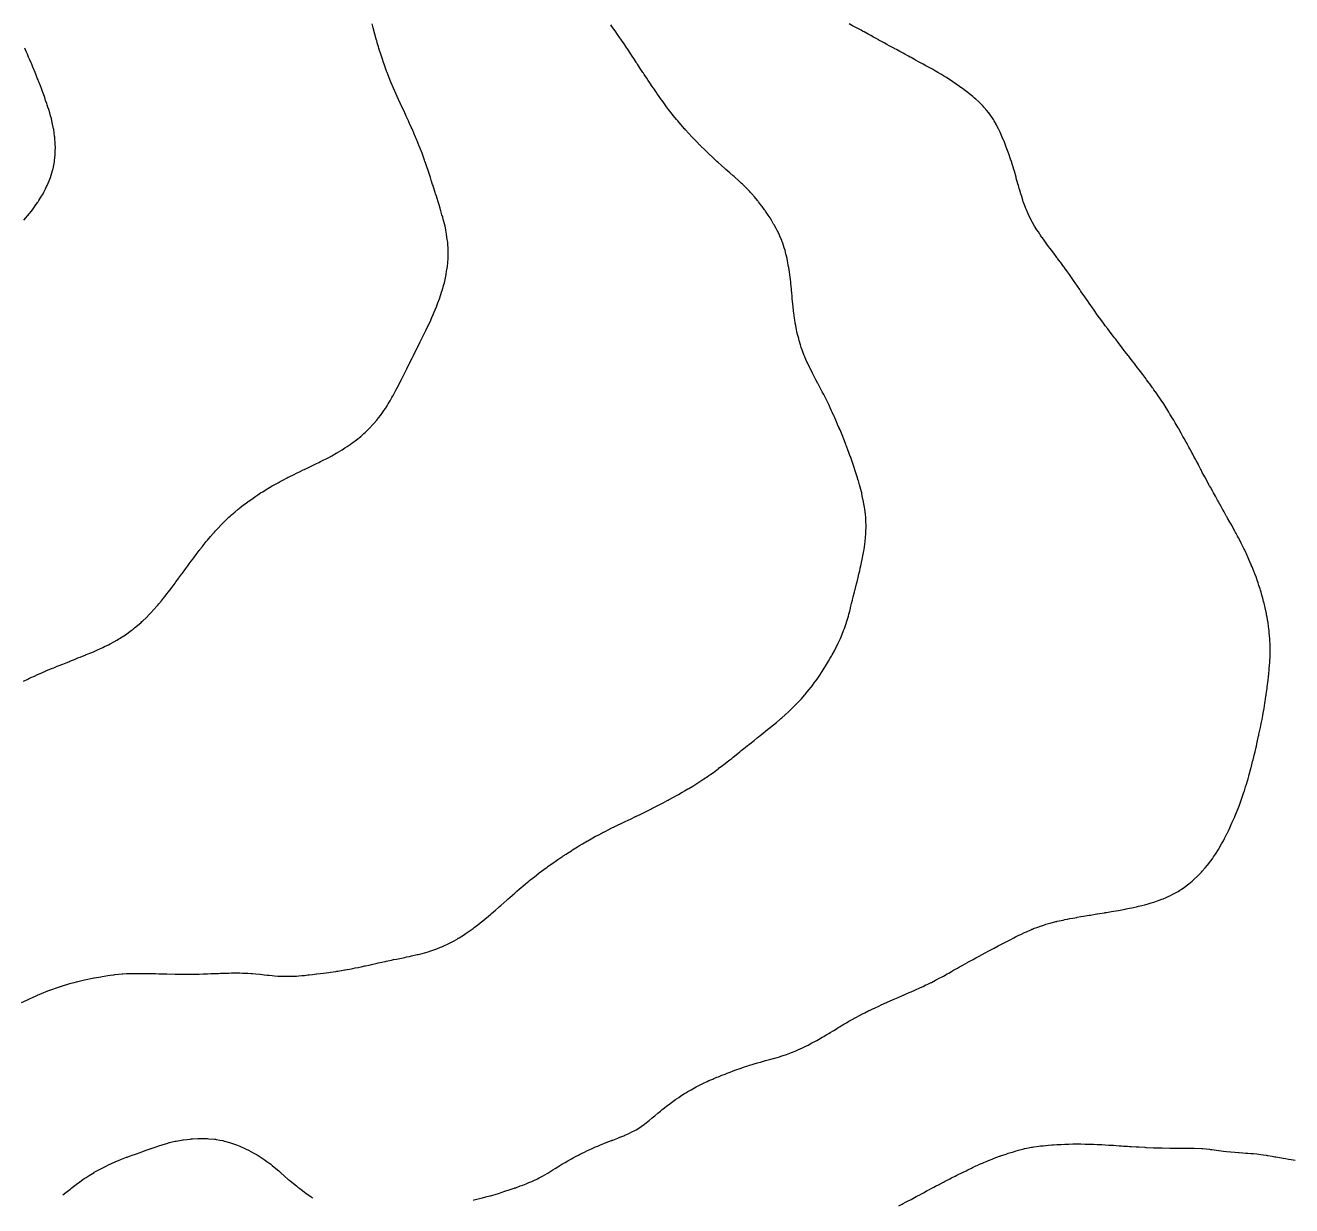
# Model space of a CAD drawing. Extents: x -717077 to -715000, y -984627 to -984000.
# Drawn here: x -715831 to -715674.5, y -984481.6 to -984335.7 of the extents above; entities that cross this region are included whole.
import ezdxf

# ---------------------------------------------------------------- set-up
doc = ezdxf.new("R2010")
doc.units = 0
doc.layers.add('buffer_B1_0_1_clip', color=7, linetype='Continuous')

msp = doc.modelspace()

# ---------------------------------------------------------------- linework, layer by layer
at = {"layer": 'buffer_B1_0_1_clip'}
for points in [[(-715831.47, -984456.5), (-715830.81, -984456.19), (-715830.5, -984456.04), (-715830.12, -984455.87), (-715829.66, -984455.66), (-715829.5, -984455.59), (-715829.44, -984455.56), (-715829.3, -984455.5), (-715828.73, -984455.27), (-715828.5, -984455.17), (-715828.01, -984454.99), (-715827.97, -984454.98), (-715827.5, -984454.8), (-715827.28, -984454.72), (-715826.64, -984454.5), (-715826.53, -984454.47), (-715826.5, -984454.46), (-715826.43, -984454.44), (-715825.76, -984454.24), (-715825.5, -984454.16), (-715825.03, -984454.04), (-715824.98, -984454.02), (-715824.5, -984453.89), (-715824.18, -984453.82), (-715823.7, -984453.71), (-715823.5, -984453.66), (-715822.72, -984453.5), (-715822.53, -984453.46), (-715822.5, -984453.46), (-715822.44, -984453.45), (-715821.68, -984453.31), (-715821.5, -984453.28), (-715821.24, -984453.24), (-715820.82, -984453.17), (-715820.5, -984453.13), (-715820.07, -984453.07), (-715819.94, -984453.05), (-715819.5, -984453), (-715819.04, -984452.96), (-715818.95, -984452.96), (-715818.5, -984452.92), (-715818.09, -984452.91), (-715817.9, -984452.9), (-715817.5, -984452.89), (-715817.11, -984452.89), (-715816.89, -984452.89), (-715816.5, -984452.89), (-715816.1, -984452.9), (-715815.9, -984452.91), (-715815.5, -984452.92), (-715815.07, -984452.93), (-715814.93, -984452.93), (-715814.5, -984452.95), (-715813.5, -984452.97), (-715812.5, -984452.99), (-715812.01, -984452.99), (-715811.99, -984452.99), (-715811.5, -984452.99), (-715811.01, -984452.99), (-715810.99, -984452.99), (-715810.5, -984452.99), (-715810.01, -984452.98), (-715809.98, -984452.98), (-715809.5, -984452.98), (-715809.04, -984452.96), (-715808.95, -984452.96), (-715808.5, -984452.95), (-715808.07, -984452.93), (-715807.92, -984452.92), (-715807.5, -984452.91), (-715807.11, -984452.89), (-715806.88, -984452.88), (-715806.5, -984452.87), (-715806.14, -984452.86), (-715805.84, -984452.85), (-715805.5, -984452.84), (-715805.16, -984452.84), (-715804.83, -984452.83), (-715804.5, -984452.83), (-715804.15, -984452.85), (-715803.85, -984452.86), (-715803.5, -984452.87), (-715803.09, -984452.9), (-715802.91, -984452.91), (-715802.5, -984452.95), (-715802, -984453), (-715801.99, -984453.01), (-715801.5, -984453.06), (-715801.1, -984453.1), (-715800.86, -984453.13), (-715800.5, -984453.17), (-715800.19, -984453.19), (-715799.77, -984453.23), (-715799.5, -984453.24), (-715799.24, -984453.24), (-715798.74, -984453.25), (-715798.5, -984453.26), (-715798.24, -984453.24), (-715797.77, -984453.23), (-715797.5, -984453.22), (-715797.19, -984453.19), (-715796.83, -984453.17), (-715796.5, -984453.14), (-715796.09, -984453.09), (-715795.92, -984453.08), (-715795.5, -984453.03), (-715795.02, -984452.97), (-715794.96, -984452.96), (-715794.5, -984452.91), (-715794.14, -984452.86), (-715793.81, -984452.81), (-715793.5, -984452.77), (-715793.26, -984452.74), (-715792.64, -984452.65), (-715792.5, -984452.63), (-715792.39, -984452.61), (-715791.73, -984452.5), (-715791.53, -984452.47), (-715791.5, -984452.46), (-715791.45, -984452.45), (-715790.68, -984452.32), (-715790.5, -984452.29), (-715790.23, -984452.23), (-715789.84, -984452.16), (-715789.5, -984452.08), (-715789.02, -984451.98), (-715788.96, -984451.96), (-715788.5, -984451.86), (-715788.21, -984451.79), (-715787.66, -984451.67), (-715787.5, -984451.63), (-715787.39, -984451.61), (-715786.93, -984451.5), (-715786.57, -984451.42), (-715786.5, -984451.41), (-715786.38, -984451.38), (-715785.74, -984451.26), (-715785.5, -984451.2), (-715785.13, -984451.13), (-715784.91, -984451.09), (-715784.5, -984451), (-715784.08, -984450.92), (-715783.87, -984450.87), (-715783.5, -984450.79), (-715783.25, -984450.74), (-715782.58, -984450.58), (-715782.5, -984450.57), (-715782.44, -984450.55), (-715782.24, -984450.5), (-715781.65, -984450.35), (-715781.5, -984450.31), (-715781.21, -984450.22), (-715780.88, -984450.12), (-715780.5, -984449.99), (-715780.14, -984449.86), (-715779.66, -984449.66), (-715779.5, -984449.6), (-715779.43, -984449.57), (-715779.28, -984449.5), (-715778.75, -984449.25), (-715778.5, -984449.13), (-715778.09, -984448.91), (-715777.64, -984448.65), (-715777.5, -984448.56), (-715777.46, -984448.54), (-715777.39, -984448.5), (-715776.84, -984448.16), (-715776.5, -984447.93), (-715776.24, -984447.76), (-715775.88, -984447.5), (-715775.65, -984447.34), (-715775.5, -984447.23), (-715775.08, -984446.91), (-715774.58, -984446.5), (-715774.53, -984446.47), (-715774.5, -984446.44), (-715774.15, -984446.15), (-715773.98, -984446.02), (-715773.5, -984445.6), (-715773.44, -984445.56), (-715773.38, -984445.5), (-715772.9, -984445.1), (-715772.5, -984444.74), (-715772.37, -984444.63), (-715772.23, -984444.5), (-715771.84, -984444.16), (-715771.5, -984443.85), (-715771.31, -984443.69), (-715771.11, -984443.5), (-715770.78, -984443.22), (-715770.5, -984442.96), (-715770.25, -984442.75), (-715769.97, -984442.5), (-715769.71, -984442.28), (-715769.5, -984442.1), (-715769.17, -984441.83), (-715768.78, -984441.5), (-715768.62, -984441.38), (-715768.5, -984441.27), (-715768.06, -984440.94), (-715767.51, -984440.5), (-715767.5, -984440.5), (-715767.5, -984440.49), (-715767.47, -984440.47), (-715766.92, -984440.07), (-715766.5, -984439.75), (-715766.35, -984439.65), (-715766.15, -984439.5), (-715765.76, -984439.24), (-715765.5, -984439.05), (-715765.17, -984438.83), (-715764.69, -984438.5), (-715764.57, -984438.43), (-715764.5, -984438.38), (-715764.15, -984438.15), (-715763.96, -984438.04), (-715763.5, -984437.73), (-715763.36, -984437.64), (-715763.14, -984437.5), (-715762.74, -984437.26), (-715762.5, -984437.1), (-715762.11, -984436.88), (-715761.51, -984436.52), (-715761.5, -984436.51), (-715761.49, -984436.51), (-715761.48, -984436.5), (-715760.85, -984436.15), (-715760.5, -984435.95), (-715760.2, -984435.8), (-715759.65, -984435.5), (-715759.55, -984435.45), (-715759.5, -984435.42), (-715759.33, -984435.34), (-715758.88, -984435.12), (-715758.5, -984434.92), (-715758.21, -984434.79), (-715757.64, -984434.5), (-715757.54, -984434.45), (-715757.5, -984434.43), (-715757.36, -984434.37), (-715756.86, -984434.13), (-715756.5, -984433.95), (-715756.19, -984433.81), (-715755.56, -984433.5), (-715755.52, -984433.48), (-715755.5, -984433.47), (-715755.43, -984433.44), (-715754.84, -984433.16), (-715754.5, -984432.99), (-715754.17, -984432.83), (-715753.52, -984432.5), (-715753.5, -984432.49), (-715753.5, -984432.49), (-715753.47, -984432.48), (-715752.83, -984432.16), (-715752.5, -984431.99), (-715752.17, -984431.82), (-715751.58, -984431.5), (-715751.52, -984431.47), (-715751.5, -984431.46), (-715751.4, -984431.41), (-715750.87, -984431.12), (-715750.5, -984430.91), (-715750.24, -984430.76), (-715749.79, -984430.5), (-715749.6, -984430.39), (-715749.5, -984430.33), (-715749.09, -984430.09), (-715748.97, -984430.03), (-715748.5, -984429.74), (-715748.35, -984429.65), (-715748.12, -984429.5), (-715747.74, -984429.26), (-715747.5, -984429.1), (-715747.13, -984428.86), (-715746.6, -984428.5), (-715746.54, -984428.46), (-715746.5, -984428.43), (-715746.26, -984428.26), (-715745.95, -984428.05), (-715745.5, -984427.72), (-715745.37, -984427.63), (-715745.21, -984427.5), (-715744.8, -984427.2), (-715744.5, -984426.96), (-715744.24, -984426.76), (-715743.92, -984426.5), (-715743.68, -984426.31), (-715743.5, -984426.16), (-715743.13, -984425.87), (-715742.68, -984425.5), (-715742.58, -984425.42), (-715742.5, -984425.35), (-715742.02, -984424.97), (-715741.74, -984424.74), (-715741.5, -984424.55), (-715741.47, -984424.53), (-715741.44, -984424.5), (-715740.91, -984424.09), (-715740.5, -984423.75), (-715740.35, -984423.64), (-715740.17, -984423.5), (-715739.8, -984423.2), (-715739.5, -984422.96), (-715739.24, -984422.76), (-715738.91, -984422.5), (-715738.68, -984422.31), (-715738.5, -984422.15), (-715738.14, -984421.86), (-715737.72, -984421.5), (-715737.6, -984421.4), (-715737.5, -984421.3), (-715737.07, -984420.93), (-715736.6, -984420.5), (-715736.55, -984420.45), (-715736.5, -984420.4), (-715736.04, -984419.96), (-715735.58, -984419.5), (-715735.54, -984419.46), (-715735.5, -984419.42), (-715735.06, -984418.94), (-715734.68, -984418.5), (-715734.6, -984418.4), (-715734.5, -984418.28), (-715734.15, -984417.85), (-715733.87, -984417.5), (-715733.71, -984417.29), (-715733.5, -984416.99), (-715733.28, -984416.71), (-715733.13, -984416.5), (-715732.87, -984416.13), (-715732.5, -984415.57), (-715732.47, -984415.53), (-715732.45, -984415.5), (-715732.37, -984415.38), (-715732.08, -984414.92), (-715731.82, -984414.5), (-715731.7, -984414.3), (-715731.5, -984413.93), (-715731.34, -984413.66), (-715731.24, -984413.5), (-715730.98, -984413.02), (-715730.95, -984412.95), (-715730.71, -984412.5), (-715730.64, -984412.36), (-715730.5, -984412.05), (-715730.32, -984411.67), (-715730.25, -984411.5), (-715730.07, -984411.08), (-715730.03, -984410.97), (-715729.84, -984410.5), (-715729.74, -984410.25), (-715729.5, -984409.53), (-715729.49, -984409.51), (-715729.49, -984409.5), (-715729.48, -984409.49), (-715729.26, -984408.74), (-715729.2, -984408.5), (-715729.09, -984408.1), (-715729.05, -984407.95), (-715728.94, -984407.5), (-715728.85, -984407.15), (-715728.75, -984406.76), (-715728.69, -984406.5), (-715728.65, -984406.35), (-715728.5, -984405.74), (-715728.45, -984405.55), (-715728.44, -984405.5), (-715728.42, -984405.42), (-715728.25, -984404.75), (-715728.19, -984404.5), (-715728.09, -984404.1), (-715728.05, -984403.94), (-715727.95, -984403.5), (-715727.86, -984403.13), (-715727.78, -984402.78), (-715727.71, -984402.5), (-715727.68, -984402.32), (-715727.5, -984401.5), (-715727.5, -984401.5), (-715727.5, -984401.5), (-715727.5, -984401.49), (-715727.34, -984400.66), (-715727.31, -984400.5), (-715727.16, -984399.5), (-715727.08, -984398.5), (-715727.06, -984397.5), (-715727.08, -984397.08), (-715727.08, -984396.91), (-715727.1, -984396.5), (-715727.15, -984396.15), (-715727.18, -984395.81), (-715727.22, -984395.5), (-715727.26, -984395.27), (-715727.37, -984394.62), (-715727.4, -984394.5), (-715727.41, -984394.42), (-715727.5, -984394.06), (-715727.59, -984393.6), (-715727.61, -984393.5), (-715727.65, -984393.34), (-715727.8, -984392.8), (-715727.87, -984392.5), (-715728.02, -984392.02), (-715728.03, -984391.96), (-715728.17, -984391.5), (-715728.25, -984391.26), (-715728.49, -984390.5), (-715728.49, -984390.5), (-715728.5, -984390.49), (-715728.75, -984389.75), (-715728.83, -984389.5), (-715729.01, -984389.01), (-715729.02, -984388.98), (-715729.19, -984388.5), (-715729.27, -984388.28), (-715729.5, -984387.7), (-715729.55, -984387.56), (-715729.57, -984387.5), (-715729.62, -984387.38), (-715729.83, -984386.83), (-715729.96, -984386.5), (-715730.12, -984386.12), (-715730.29, -984385.7), (-715730.38, -984385.5), (-715730.41, -984385.42), (-715730.5, -984385.23), (-715730.71, -984384.72), (-715730.8, -984384.5), (-715731.01, -984384.02), (-715731.05, -984383.95), (-715731.25, -984383.5), (-715731.33, -984383.33), (-715731.5, -984382.99), (-715731.65, -984382.65), (-715731.72, -984382.5), (-715731.94, -984382.06), (-715731.98, -984381.98), (-715732.21, -984381.5), (-715732.31, -984381.32), (-715732.5, -984380.98), (-715732.66, -984380.66), (-715732.74, -984380.5), (-715733, -984380.01), (-715733.02, -984379.98), (-715733.27, -984379.5), (-715733.35, -984379.36), (-715733.5, -984379.09), (-715733.69, -984378.7), (-715733.79, -984378.5), (-715734.02, -984378.03), (-715734.07, -984377.93), (-715734.27, -984377.5), (-715734.34, -984377.35), (-715734.5, -984377.01), (-715734.65, -984376.65), (-715734.71, -984376.5), (-715734.83, -984376.17), (-715734.92, -984375.93), (-715735.08, -984375.5), (-715735.18, -984375.18), (-715735.33, -984374.66), (-715735.38, -984374.5), (-715735.4, -984374.41), (-715735.5, -984374.05), (-715735.61, -984373.61), (-715735.63, -984373.5), (-715735.67, -984373.33), (-715735.77, -984372.78), (-715735.83, -984372.5), (-715735.88, -984372.11), (-715735.91, -984371.92), (-715735.97, -984371.5), (-715736.02, -984371.03), (-715736.03, -984370.96), (-715736.09, -984370.5), (-715736.12, -984370.13), (-715736.15, -984369.84), (-715736.19, -984369.5), (-715736.21, -984369.22), (-715736.26, -984368.73), (-715736.28, -984368.5), (-715736.3, -984368.31), (-715736.37, -984367.62), (-715736.39, -984367.5), (-715736.39, -984367.4), (-715736.5, -984366.55), (-715736.5, -984366.51), (-715736.5, -984366.5), (-715736.5, -984366.49), (-715736.63, -984365.64), (-715736.65, -984365.5), (-715736.69, -984365.31), (-715736.78, -984364.79), (-715736.84, -984364.5), (-715736.95, -984364.04), (-715736.97, -984363.97), (-715737.09, -984363.5), (-715737.18, -984363.19), (-715737.36, -984362.63), (-715737.41, -984362.5), (-715737.43, -984362.44), (-715737.5, -984362.28), (-715737.72, -984361.73), (-715737.82, -984361.5), (-715738.05, -984361.06), (-715738.18, -984360.82), (-715738.35, -984360.5), (-715738.4, -984360.41), (-715738.5, -984360.25), (-715738.77, -984359.78), (-715738.94, -984359.5), (-715739.16, -984359.17), (-715739.5, -984358.67), (-715739.56, -984358.57), (-715739.61, -984358.5), (-715739.92, -984358.07), (-715739.98, -984357.99), (-715740.37, -984357.5), (-715740.42, -984357.43), (-715740.5, -984357.34), (-715740.88, -984356.88), (-715741.21, -984356.5), (-715741.35, -984356.35), (-715741.5, -984356.2), (-715741.83, -984355.84), (-715742.18, -984355.5), (-715742.34, -984355.34), (-715742.5, -984355.21), (-715742.85, -984354.86), (-715743.26, -984354.5), (-715743.38, -984354.39), (-715743.5, -984354.3), (-715743.91, -984353.91), (-715744.39, -984353.5), (-715744.45, -984353.45), (-715744.5, -984353.41), (-715744.97, -984352.98), (-715745.36, -984352.64), (-715745.5, -984352.52), (-715745.5, -984352.51), (-715745.51, -984352.5), (-715746.02, -984352.02), (-715746.5, -984351.59), (-715746.54, -984351.55), (-715746.59, -984351.5), (-715747.04, -984351.05), (-715747.5, -984350.61), (-715747.55, -984350.56), (-715747.6, -984350.5), (-715748.04, -984350.04), (-715748.5, -984349.58), (-715748.53, -984349.54), (-715748.57, -984349.5), (-715749.01, -984349.01), (-715749.38, -984348.62), (-715749.49, -984348.5), (-715749.49, -984348.5), (-715749.5, -984348.49), (-715749.95, -984347.95), (-715750.35, -984347.5), (-715750.42, -984347.42), (-715750.5, -984347.33), (-715750.86, -984346.87), (-715751.16, -984346.5), (-715751.31, -984346.31), (-715751.5, -984346.08), (-715751.74, -984345.74), (-715751.92, -984345.5), (-715752.16, -984345.16), (-715752.5, -984344.71), (-715752.58, -984344.59), (-715752.64, -984344.5), (-715752.93, -984344.07), (-715752.98, -984343.99), (-715753.32, -984343.5), (-715753.39, -984343.4), (-715753.5, -984343.25), (-715753.79, -984342.79), (-715753.99, -984342.5), (-715754.19, -984342.2), (-715754.5, -984341.76), (-715754.6, -984341.6), (-715754.66, -984341.5), (-715754.98, -984341.02), (-715754.99, -984341), (-715755.33, -984340.5), (-715755.39, -984340.4), (-715755.5, -984340.25), (-715755.78, -984339.79), (-715755.98, -984339.5), (-715756.18, -984339.18), (-715756.5, -984338.72), (-715756.58, -984338.58), (-715756.64, -984338.5), (-715756.91, -984338.09), (-715756.98, -984337.98), (-715757.31, -984337.5), (-715757.39, -984337.39), (-715757.5, -984337.24), (-715757.79, -984336.8), (-715758.01, -984336.5), (-715758.21, -984336.21), (-715758.5, -984335.82), (-715758.62, -984335.63)], [(-715831.25, -984416.75), (-715830.71, -984416.5), (-715830.56, -984416.43), (-715830.5, -984416.4), (-715830.32, -984416.33), (-715829.87, -984416.13), (-715829.5, -984415.96), (-715829.18, -984415.82), (-715828.52, -984415.52), (-715828.5, -984415.51), (-715828.49, -984415.51), (-715828.47, -984415.5), (-715827.78, -984415.22), (-715827.5, -984415.11), (-715827.06, -984414.93), (-715826.84, -984414.84), (-715826.5, -984414.71), (-715826.35, -984414.65), (-715825.97, -984414.5), (-715825.63, -984414.36), (-715825.5, -984414.31), (-715825.17, -984414.18), (-715824.92, -984414.08), (-715824.5, -984413.9), (-715824.21, -984413.79), (-715823.52, -984413.5), (-715823.5, -984413.49), (-715823.5, -984413.49), (-715823.48, -984413.48), (-715822.79, -984413.21), (-715822.5, -984413.08), (-715822.09, -984412.91), (-715821.73, -984412.74), (-715821.5, -984412.63), (-715821.41, -984412.59), (-715821.22, -984412.5), (-715820.73, -984412.27), (-715820.5, -984412.15), (-715820.07, -984411.92), (-715819.69, -984411.69), (-715819.5, -984411.58), (-715819.44, -984411.55), (-715819.37, -984411.5), (-715818.83, -984411.17), (-715818.5, -984410.94), (-715818.24, -984410.76), (-715817.91, -984410.5), (-715817.67, -984410.32), (-715817.5, -984410.18), (-715817.12, -984409.88), (-715816.7, -984409.5), (-715816.59, -984409.41), (-715816.5, -984409.32), (-715816.07, -984408.93), (-715815.66, -984408.5), (-715815.58, -984408.42), (-715815.5, -984408.33), (-715815.1, -984407.9), (-715814.76, -984407.5), (-715814.63, -984407.37), (-715814.5, -984407.2), (-715814.17, -984406.82), (-715813.93, -984406.5), (-715813.73, -984406.27), (-715813.5, -984405.97), (-715813.29, -984405.71), (-715813.14, -984405.5), (-715812.85, -984405.14), (-715812.5, -984404.65), (-715812.43, -984404.56), (-715812.39, -984404.5), (-715812.06, -984404.07), (-715812.01, -984403.99), (-715811.66, -984403.5), (-715811.59, -984403.41), (-715811.5, -984403.28), (-715811.16, -984402.83), (-715810.93, -984402.5), (-715810.74, -984402.26), (-715810.5, -984401.93), (-715810.31, -984401.68), (-715810.18, -984401.5), (-715809.88, -984401.12), (-715809.5, -984400.6), (-715809.45, -984400.54), (-715809.42, -984400.5), (-715809.11, -984400.11), (-715809.01, -984399.99), (-715808.63, -984399.5), (-715808.57, -984399.43), (-715808.5, -984399.35), (-715808.1, -984398.89), (-715807.77, -984398.5), (-715807.64, -984398.36), (-715807.5, -984398.2), (-715807.16, -984397.84), (-715806.85, -984397.5), (-715806.67, -984397.33), (-715806.5, -984397.15), (-715806.16, -984396.83), (-715805.83, -984396.5), (-715805.65, -984396.34), (-715805.5, -984396.2), (-715805.12, -984395.88), (-715804.69, -984395.5), (-715804.58, -984395.42), (-715804.5, -984395.35), (-715804.02, -984394.98), (-715803.84, -984394.84), (-715803.5, -984394.58), (-715803.45, -984394.55), (-715803.39, -984394.5), (-715802.86, -984394.14), (-715802.5, -984393.88), (-715802.27, -984393.73), (-715801.92, -984393.5), (-715801.66, -984393.34), (-715801.5, -984393.23), (-715801.04, -984392.96), (-715800.83, -984392.83), (-715800.5, -984392.63), (-715800.41, -984392.59), (-715800.25, -984392.5), (-715799.76, -984392.23), (-715799.5, -984392.08), (-715799.11, -984391.89), (-715798.62, -984391.63), (-715798.5, -984391.56), (-715798.46, -984391.54), (-715798.37, -984391.5), (-715797.78, -984391.22), (-715797.5, -984391.07), (-715797.11, -984390.89), (-715796.65, -984390.66), (-715796.5, -984390.58), (-715796.44, -984390.56), (-715796.33, -984390.5), (-715795.76, -984390.24), (-715795.5, -984390.1), (-715795.09, -984389.91), (-715794.71, -984389.72), (-715794.5, -984389.61), (-715794.42, -984389.58), (-715794.27, -984389.5), (-715793.75, -984389.24), (-715793.5, -984389.1), (-715793.1, -984388.89), (-715792.58, -984388.59), (-715792.5, -984388.54), (-715792.47, -984388.53), (-715792.43, -984388.5), (-715791.84, -984388.16), (-715791.5, -984387.93), (-715791.23, -984387.77), (-715790.85, -984387.5), (-715790.64, -984387.36), (-715790.5, -984387.25), (-715790.07, -984386.93), (-715789.54, -984386.5), (-715789.52, -984386.48), (-715789.5, -984386.46), (-715789.14, -984386.14), (-715788.99, -984386.01), (-715788.5, -984385.53), (-715788.48, -984385.52), (-715788.47, -984385.5), (-715787.99, -984385), (-715787.97, -984384.97), (-715787.56, -984384.5), (-715787.53, -984384.46), (-715787.5, -984384.42), (-715787.09, -984383.91), (-715786.81, -984383.5), (-715786.68, -984383.32), (-715786.5, -984383.04), (-715786.29, -984382.71), (-715786.16, -984382.5), (-715785.91, -984382.09), (-715785.68, -984381.69), (-715785.57, -984381.5), (-715785.55, -984381.45), (-715785.5, -984381.36), (-715785.19, -984380.81), (-715785.03, -984380.5), (-715784.84, -984380.15), (-715784.53, -984379.53), (-715784.51, -984379.5), (-715784.51, -984379.49), (-715784.5, -984379.47), (-715784.16, -984378.83), (-715784.01, -984378.5), (-715783.84, -984378.16), (-715783.54, -984377.55), (-715783.52, -984377.5), (-715783.51, -984377.48), (-715783.5, -984377.45), (-715783.18, -984376.82), (-715783.02, -984376.5), (-715782.85, -984376.15), (-715782.57, -984375.58), (-715782.53, -984375.5), (-715782.52, -984375.47), (-715782.5, -984375.42), (-715782.18, -984374.81), (-715782.03, -984374.5), (-715781.85, -984374.15), (-715781.57, -984373.58), (-715781.53, -984373.5), (-715781.52, -984373.48), (-715781.5, -984373.42), (-715781.19, -984372.8), (-715781.05, -984372.5), (-715780.88, -984372.12), (-715780.69, -984371.69), (-715780.6, -984371.5), (-715780.57, -984371.43), (-715780.5, -984371.24), (-715780.18, -984370.5), (-715779.99, -984370), (-715779.99, -984370), (-715779.81, -984369.5), (-715779.5, -984368.53), (-715779.48, -984368.5), (-715779.48, -984368.48), (-715779.27, -984367.73), (-715779.2, -984367.5), (-715779.12, -984367.12), (-715779.08, -984366.92), (-715778.98, -984366.5), (-715778.92, -984366.08), (-715778.89, -984365.9), (-715778.83, -984365.5), (-715778.74, -984364.5), (-715778.74, -984364.26), (-715778.73, -984363.74), (-715778.73, -984363.5), (-715778.74, -984363.25), (-715778.77, -984362.78), (-715778.79, -984362.5), (-715778.84, -984362.16), (-715778.88, -984361.88), (-715778.92, -984361.5), (-715779.02, -984361.02), (-715779.03, -984360.97), (-715779.12, -984360.5), (-715779.2, -984360.21), (-715779.33, -984359.66), (-715779.38, -984359.5), (-715779.4, -984359.41), (-715779.5, -984359.1), (-715779.63, -984358.63), (-715779.66, -984358.5), (-715779.73, -984358.27), (-715779.85, -984357.86), (-715779.96, -984357.5), (-715780.09, -984357.09), (-715780.17, -984356.82), (-715780.28, -984356.5), (-715780.33, -984356.34), (-715780.5, -984355.83), (-715780.58, -984355.58), (-715780.6, -984355.5), (-715780.65, -984355.35), (-715780.82, -984354.82), (-715780.92, -984354.5), (-715781.26, -984353.5), (-715781.32, -984353.32), (-715781.5, -984352.81), (-715781.57, -984352.58), (-715781.6, -984352.5), (-715781.66, -984352.34), (-715781.84, -984351.84), (-715781.96, -984351.5), (-715782.36, -984350.5), (-715782.4, -984350.4), (-715782.5, -984350.17), (-715782.69, -984349.69), (-715782.76, -984349.5), (-715782.96, -984349.03), (-715782.98, -984348.99), (-715783.19, -984348.5), (-715783.29, -984348.29), (-715783.5, -984347.84), (-715783.6, -984347.6), (-715783.64, -984347.5), (-715783.76, -984347.23), (-715783.91, -984346.91), (-715784.09, -984346.5), (-715784.22, -984346.23), (-715784.5, -984345.66), (-715784.54, -984345.55), (-715784.57, -984345.5), (-715784.63, -984345.37), (-715784.86, -984344.86), (-715785.02, -984344.5), (-715785.17, -984344.18), (-715785.46, -984343.54), (-715785.48, -984343.5), (-715785.48, -984343.49), (-715785.5, -984343.46), (-715785.78, -984342.78), (-715785.89, -984342.5), (-715786.06, -984342.07), (-715786.16, -984341.84), (-715786.29, -984341.5), (-715786.35, -984341.35), (-715786.5, -984340.96), (-715786.62, -984340.62), (-715786.66, -984340.5), (-715786.74, -984340.26), (-715786.87, -984339.87), (-715786.99, -984339.5), (-715787.11, -984339.11), (-715787.21, -984338.79), (-715787.3, -984338.5), (-715787.34, -984338.35), (-715787.5, -984337.83), (-715787.57, -984337.57), (-715787.59, -984337.5), (-715787.62, -984337.38), (-715787.78, -984336.78), (-715787.99, -984336.01), (-715787.99, -984336), (-715788.13, -984335.5)], [(-715775.62, -984480.94), (-715775.5, -984480.9), (-715775.17, -984480.82), (-715774.69, -984480.7), (-715774.5, -984480.65), (-715774.38, -984480.62), (-715773.91, -984480.5), (-715773.58, -984480.41), (-715773.5, -984480.39), (-715773.33, -984480.34), (-715772.81, -984480.18), (-715772.5, -984480.09), (-715772.06, -984479.94), (-715771.87, -984479.88), (-715771.5, -984479.76), (-715771.3, -984479.69), (-715770.71, -984479.5), (-715770.55, -984479.45), (-715770.5, -984479.43), (-715770.38, -984479.39), (-715769.82, -984479.18), (-715769.5, -984479.06), (-715769.1, -984478.9), (-715768.75, -984478.75), (-715768.5, -984478.65), (-715768.39, -984478.61), (-715768.15, -984478.5), (-715767.7, -984478.29), (-715767.5, -984478.19), (-715767.05, -984477.95), (-715766.79, -984477.8), (-715766.5, -984477.63), (-715766.42, -984477.58), (-715766.29, -984477.5), (-715765.8, -984477.2), (-715765.5, -984477.01), (-715765.18, -984476.82), (-715764.66, -984476.5), (-715764.56, -984476.44), (-715764.5, -984476.4), (-715764.27, -984476.27), (-715763.92, -984476.07), (-715763.5, -984475.83), (-715763.28, -984475.71), (-715762.89, -984475.5), (-715762.63, -984475.36), (-715762.5, -984475.29), (-715762.08, -984475.08), (-715761.97, -984475.03), (-715761.5, -984474.8), (-715761.29, -984474.71), (-715760.84, -984474.5), (-715760.6, -984474.39), (-715760.5, -984474.35), (-715760.23, -984474.24), (-715759.9, -984474.1), (-715759.5, -984473.93), (-715759.18, -984473.81), (-715758.56, -984473.56), (-715758.5, -984473.54), (-715758.47, -984473.53), (-715758.39, -984473.5), (-715757.75, -984473.25), (-715757.5, -984473.15), (-715757.03, -984472.97), (-715756.9, -984472.91), (-715756.5, -984472.74), (-715756.33, -984472.67), (-715756.01, -984472.5), (-715755.67, -984472.33), (-715755.5, -984472.23), (-715755.05, -984471.95), (-715754.69, -984471.7), (-715754.5, -984471.56), (-715754.46, -984471.53), (-715754.42, -984471.5), (-715753.9, -984471.09), (-715753.5, -984470.76), (-715753.36, -984470.64), (-715753.2, -984470.5), (-715752.81, -984470.18), (-715752.5, -984469.93), (-715752.26, -984469.73), (-715751.98, -984469.5), (-715751.71, -984469.29), (-715751.5, -984469.13), (-715751.13, -984468.87), (-715750.63, -984468.5), (-715750.55, -984468.45), (-715750.5, -984468.41), (-715750.23, -984468.23), (-715749.95, -984468.05), (-715749.5, -984467.75), (-715749.34, -984467.66), (-715749.09, -984467.5), (-715748.71, -984467.28), (-715748.5, -984467.16), (-715748.07, -984466.93), (-715747.75, -984466.75), (-715747.5, -984466.62), (-715747.42, -984466.58), (-715747.25, -984466.5), (-715746.73, -984466.26), (-715746.5, -984466.15), (-715746.03, -984465.96), (-715745.9, -984465.91), (-715745.5, -984465.74), (-715745.33, -984465.67), (-715744.91, -984465.5), (-715744.61, -984465.39), (-715744.5, -984465.34), (-715744.24, -984465.24), (-715743.88, -984465.11), (-715743.5, -984464.96), (-715743.15, -984464.84), (-715742.65, -984464.65), (-715742.5, -984464.6), (-715742.42, -984464.57), (-715742.21, -984464.5), (-715741.67, -984464.32), (-715741.5, -984464.26), (-715741.15, -984464.16), (-715740.91, -984464.09), (-715740.5, -984463.95), (-715740.14, -984463.86), (-715739.74, -984463.75), (-715739.5, -984463.68), (-715739.35, -984463.64), (-715738.83, -984463.5), (-715738.57, -984463.43), (-715738.5, -984463.41), (-715738.36, -984463.37), (-715737.79, -984463.21), (-715737.5, -984463.11), (-715737.04, -984462.96), (-715736.91, -984462.91), (-715736.5, -984462.77), (-715736.3, -984462.69), (-715735.84, -984462.5), (-715735.59, -984462.4), (-715735.5, -984462.36), (-715735.23, -984462.24), (-715734.91, -984462.09), (-715734.5, -984461.89), (-715734.24, -984461.76), (-715733.76, -984461.5), (-715733.59, -984461.41), (-715733.5, -984461.36), (-715733.17, -984461.18), (-715732.95, -984461.05), (-715732.5, -984460.79), (-715732.31, -984460.68), (-715732.01, -984460.5), (-715731.68, -984460.31), (-715731.5, -984460.2), (-715731.06, -984459.94), (-715730.73, -984459.74), (-715730.5, -984459.59), (-715730.44, -984459.56), (-715730.35, -984459.5), (-715729.81, -984459.19), (-715729.5, -984459), (-715729.18, -984458.82), (-715728.64, -984458.5), (-715728.55, -984458.45), (-715728.5, -984458.42), (-715728.32, -984458.33), (-715727.89, -984458.1), (-715727.5, -984457.89), (-715727.24, -984457.76), (-715726.72, -984457.5), (-715726.57, -984457.43), (-715726.5, -984457.39), (-715726.3, -984457.3), (-715725.88, -984457.12), (-715725.5, -984456.94), (-715725.19, -984456.8), (-715724.55, -984456.5), (-715724.51, -984456.49), (-715724.5, -984456.48), (-715724.45, -984456.46), (-715723.82, -984456.18), (-715723.5, -984456.03), (-715723.12, -984455.87), (-715722.66, -984455.66), (-715722.5, -984455.59), (-715722.43, -984455.57), (-715722.28, -984455.5), (-715721.73, -984455.27), (-715721.5, -984455.16), (-715721.03, -984454.96), (-715720.89, -984454.9), (-715720.5, -984454.72), (-715720.34, -984454.65), (-715720.03, -984454.5), (-715719.66, -984454.33), (-715719.5, -984454.25), (-715719.01, -984454.02), (-715718.99, -984454.01), (-715718.5, -984453.75), (-715718.33, -984453.67), (-715718.03, -984453.5), (-715717.68, -984453.32), (-715717.5, -984453.22), (-715717.03, -984452.96), (-715716.85, -984452.86), (-715716.5, -984452.65), (-715716.4, -984452.6), (-715716.24, -984452.5), (-715715.76, -984452.24), (-715715.5, -984452.09), (-715715.12, -984451.88), (-715714.52, -984451.53), (-715714.5, -984451.51), (-715714.49, -984451.51), (-715714.48, -984451.5), (-715713.84, -984451.16), (-715713.5, -984450.97), (-715713.19, -984450.81), (-715712.62, -984450.5), (-715712.54, -984450.46), (-715712.5, -984450.44), (-715712.36, -984450.37), (-715711.88, -984450.12), (-715711.5, -984449.92), (-715711.22, -984449.77), (-715710.72, -984449.5), (-715710.57, -984449.42), (-715710.5, -984449.38), (-715710.25, -984449.25), (-715709.92, -984449.08), (-715709.5, -984448.86), (-715709.26, -984448.74), (-715708.82, -984448.5), (-715708.6, -984448.39), (-715708.5, -984448.34), (-715708.18, -984448.18), (-715707.93, -984448.07), (-715707.5, -984447.85), (-715707.25, -984447.75), (-715706.7, -984447.5), (-715706.56, -984447.44), (-715706.5, -984447.41), (-715706.35, -984447.36), (-715705.83, -984447.17), (-715705.5, -984447.04), (-715705.08, -984446.92), (-715704.83, -984446.83), (-715704.5, -984446.73), (-715704.31, -984446.69), (-715703.62, -984446.5), (-715703.52, -984446.48), (-715703.5, -984446.47), (-715703.45, -984446.46), (-715702.7, -984446.3), (-715702.5, -984446.25), (-715702.18, -984446.19), (-715701.86, -984446.13), (-715701.5, -984446.06), (-715701.02, -984445.98), (-715700.96, -984445.96), (-715700.5, -984445.88), (-715700.17, -984445.83), (-715699.75, -984445.75), (-715699.5, -984445.71), (-715699.31, -984445.68), (-715698.55, -984445.55), (-715698.5, -984445.54), (-715698.46, -984445.54), (-715698.23, -984445.5), (-715697.6, -984445.4), (-715697.5, -984445.38), (-715697.35, -984445.36), (-715696.74, -984445.26), (-715696.5, -984445.22), (-715696.15, -984445.15), (-715695.88, -984445.11), (-715695.04, -984444.95), (-715694.92, -984444.93), (-715694.5, -984444.84), (-715694.21, -984444.79), (-715693.65, -984444.66), (-715693.5, -984444.62), (-715693.39, -984444.6), (-715692.98, -984444.5), (-715692.59, -984444.41), (-715692.5, -984444.38), (-715692.32, -984444.33), (-715691.81, -984444.18), (-715691.5, -984444.08), (-715691.06, -984443.94), (-715690.85, -984443.86), (-715690.5, -984443.73), (-715690.33, -984443.67), (-715689.95, -984443.5), (-715689.63, -984443.37), (-715689.5, -984443.3), (-715689.08, -984443.08), (-715688.97, -984443.03), (-715688.5, -984442.76), (-715688.33, -984442.66), (-715688.09, -984442.5), (-715687.73, -984442.26), (-715687.5, -984442.09), (-715687.16, -984441.84), (-715686.76, -984441.5), (-715686.62, -984441.38), (-715686.5, -984441.26), (-715686.1, -984440.89), (-715685.72, -984440.5), (-715685.61, -984440.39), (-715685.5, -984440.26), (-715685.14, -984439.86), (-715684.85, -984439.5), (-715684.69, -984439.31), (-715684.5, -984439.04), (-715684.26, -984438.73), (-715684.1, -984438.5), (-715683.86, -984438.14), (-715683.5, -984437.57), (-715683.47, -984437.53), (-715683.46, -984437.5), (-715683.4, -984437.41), (-715683.11, -984436.89), (-715682.89, -984436.5), (-715682.76, -984436.24), (-715682.5, -984435.72), (-715682.42, -984435.58), (-715682.38, -984435.5), (-715682.28, -984435.29), (-715682.1, -984434.9), (-715681.92, -984434.5), (-715681.79, -984434.21), (-715681.5, -984433.53), (-715681.49, -984433.51), (-715681.48, -984433.5), (-715681.47, -984433.48), (-715681.2, -984432.8), (-715681.08, -984432.5), (-715680.92, -984432.08), (-715680.83, -984431.84), (-715680.71, -984431.5), (-715680.65, -984431.35), (-715680.5, -984430.88), (-715680.4, -984430.6), (-715680.37, -984430.5), (-715680.3, -984430.31), (-715680.15, -984429.85), (-715680.04, -984429.5), (-715679.92, -984429.08), (-715679.85, -984428.86), (-715679.75, -984428.5), (-715679.69, -984428.3), (-715679.5, -984427.55), (-715679.49, -984427.51), (-715679.48, -984427.5), (-715679.48, -984427.48), (-715679.28, -984426.71), (-715679.23, -984426.5), (-715679.14, -984426.14), (-715679.08, -984425.91), (-715678.98, -984425.5), (-715678.89, -984425.11), (-715678.82, -984424.82), (-715678.74, -984424.5), (-715678.7, -984424.3), (-715678.54, -984423.54), (-715678.53, -984423.5), (-715678.52, -984423.47), (-715678.5, -984423.34), (-715678.34, -984422.66), (-715678.31, -984422.5), (-715678.26, -984422.26), (-715678.17, -984421.83), (-715678.1, -984421.5), (-715678.02, -984421.03), (-715678.01, -984420.98), (-715677.93, -984420.5), (-715677.87, -984420.13), (-715677.81, -984419.82), (-715677.76, -984419.5), (-715677.73, -984419.27), (-715677.64, -984418.64), (-715677.62, -984418.5), (-715677.6, -984418.4), (-715677.5, -984417.64), (-715677.48, -984417.52), (-715677.47, -984417.5), (-715677.47, -984417.48), (-715677.37, -984416.63), (-715677.35, -984416.5), (-715677.33, -984416.34), (-715677.27, -984415.73), (-715677.24, -984415.5), (-715677.22, -984415.23), (-715677.19, -984414.81), (-715677.16, -984414.5), (-715677.15, -984414.15), (-715677.13, -984413.86), (-715677.11, -984413.5), (-715677.11, -984413.12), (-715677.11, -984412.88), (-715677.11, -984412.5), (-715677.13, -984412.13), (-715677.14, -984411.85), (-715677.16, -984411.5), (-715677.18, -984411.19), (-715677.22, -984410.77), (-715677.25, -984410.5), (-715677.27, -984410.28), (-715677.36, -984409.64), (-715677.37, -984409.5), (-715677.39, -984409.4), (-715677.5, -984408.85), (-715677.55, -984408.55), (-715677.56, -984408.5), (-715677.57, -984408.42), (-715677.72, -984407.72), (-715677.77, -984407.5), (-715677.86, -984407.14), (-715677.92, -984406.92), (-715678.02, -984406.5), (-715678.13, -984406.13), (-715678.24, -984405.76), (-715678.31, -984405.5), (-715678.36, -984405.36), (-715678.5, -984404.96), (-715678.6, -984404.61), (-715678.64, -984404.5), (-715678.72, -984404.28), (-715678.86, -984403.87), (-715679, -984403.5), (-715679.14, -984403.15), (-715679.35, -984402.65), (-715679.41, -984402.5), (-715679.44, -984402.44), (-715679.5, -984402.31), (-715679.73, -984401.74), (-715679.83, -984401.5), (-715680.04, -984401.04), (-715680.12, -984400.88), (-715680.29, -984400.5), (-715680.36, -984400.37), (-715680.5, -984400.11), (-715680.7, -984399.7), (-715680.8, -984399.5), (-715681.04, -984399.04), (-715681.14, -984398.86), (-715681.33, -984398.5), (-715681.39, -984398.4), (-715681.5, -984398.21), (-715681.74, -984397.75), (-715681.87, -984397.5), (-715682.1, -984397.1), (-715682.37, -984396.63), (-715682.44, -984396.5), (-715682.46, -984396.47), (-715682.5, -984396.41), (-715682.81, -984395.82), (-715682.99, -984395.5), (-715683.17, -984395.18), (-715683.5, -984394.61), (-715683.53, -984394.54), (-715683.56, -984394.5), (-715683.63, -984394.37), (-715683.89, -984393.89), (-715684.1, -984393.5), (-715684.24, -984393.25), (-715684.5, -984392.8), (-715684.6, -984392.6), (-715684.84, -984392.16), (-715684.95, -984391.95), (-715685.2, -984391.5), (-715685.3, -984391.31), (-715685.5, -984390.95), (-715685.65, -984390.65), (-715685.73, -984390.5), (-715685.98, -984390.02), (-715685.99, -984389.99), (-715686.25, -984389.5), (-715686.34, -984389.34), (-715686.5, -984389.06), (-715686.69, -984388.69), (-715686.79, -984388.5), (-715687.04, -984388.04), (-715687.15, -984387.85), (-715687.34, -984387.5), (-715687.39, -984387.4), (-715687.5, -984387.22), (-715687.75, -984386.75), (-715687.89, -984386.5), (-715688.1, -984386.11), (-715688.41, -984385.59), (-715688.46, -984385.5), (-715688.47, -984385.48), (-715688.5, -984385.44), (-715688.84, -984384.84), (-715689.04, -984384.5), (-715689.21, -984384.22), (-715689.5, -984383.75), (-715689.59, -984383.59), (-715689.65, -984383.5), (-715689.88, -984383.11), (-715689.97, -984382.97), (-715690.27, -984382.5), (-715690.36, -984382.36), (-715690.5, -984382.17), (-715690.76, -984381.76), (-715690.94, -984381.5), (-715691.17, -984381.17), (-715691.5, -984380.73), (-715691.59, -984380.59), (-715691.65, -984380.5), (-715692, -984380.01), (-715692.06, -984379.94), (-715692.39, -984379.5), (-715692.43, -984379.44), (-715692.5, -984379.36), (-715692.86, -984378.86), (-715693.13, -984378.5), (-715693.29, -984378.29), (-715693.5, -984378.04), (-715693.72, -984377.73), (-715693.9, -984377.5), (-715694.16, -984377.16), (-715694.5, -984376.73), (-715694.59, -984376.6), (-715694.67, -984376.5), (-715695.03, -984376.03), (-715695.27, -984375.72), (-715695.45, -984375.5), (-715695.47, -984375.48), (-715695.5, -984375.44), (-715695.9, -984374.9), (-715696.21, -984374.5), (-715696.34, -984374.34), (-715696.5, -984374.14), (-715696.77, -984373.77), (-715696.97, -984373.5), (-715697.2, -984373.2), (-715697.5, -984372.82), (-715697.63, -984372.63), (-715697.73, -984372.5), (-715698.05, -984372.05), (-715698.37, -984371.63), (-715698.46, -984371.5), (-715698.48, -984371.48), (-715698.5, -984371.46), (-715698.89, -984370.89), (-715699.17, -984370.5), (-715699.3, -984370.31), (-715699.5, -984370.04), (-715699.71, -984369.72), (-715699.86, -984369.5), (-715700.11, -984369.12), (-715700.5, -984368.58), (-715700.53, -984368.53), (-715700.55, -984368.5), (-715700.65, -984368.35), (-715700.93, -984367.93), (-715701.23, -984367.5), (-715701.34, -984367.34), (-715701.5, -984367.12), (-715701.75, -984366.75), (-715701.93, -984366.5), (-715702.16, -984366.17), (-715702.5, -984365.72), (-715702.59, -984365.59), (-715702.65, -984365.5), (-715703, -984365.01), (-715703.06, -984364.93), (-715703.39, -984364.5), (-715703.44, -984364.44), (-715703.5, -984364.37), (-715703.86, -984363.86), (-715704.13, -984363.5), (-715704.29, -984363.29), (-715704.5, -984363.04), (-715704.72, -984362.72), (-715704.88, -984362.5), (-715705.14, -984362.14), (-715705.5, -984361.66), (-715705.56, -984361.56), (-715705.6, -984361.5), (-715705.77, -984361.22), (-715705.94, -984360.95), (-715706.23, -984360.5), (-715706.5, -984360.05), (-715706.68, -984359.69), (-715706.78, -984359.5), (-715707.01, -984359.01), (-715707.03, -984358.97), (-715707.24, -984358.5), (-715707.32, -984358.32), (-715707.5, -984357.87), (-715707.59, -984357.6), (-715707.63, -984357.5), (-715707.69, -984357.3), (-715707.83, -984356.84), (-715707.94, -984356.5), (-715708.07, -984356.07), (-715708.13, -984355.87), (-715708.23, -984355.5), (-715708.29, -984355.3), (-715708.5, -984354.59), (-715708.51, -984354.52), (-715708.52, -984354.5), (-715708.53, -984354.47), (-715708.73, -984353.73), (-715708.8, -984353.5), (-715708.93, -984353.07), (-715708.96, -984352.96), (-715709.1, -984352.5), (-715709.2, -984352.21), (-715709.42, -984351.57), (-715709.45, -984351.5), (-715709.46, -984351.47), (-715709.5, -984351.38), (-715709.73, -984350.73), (-715709.82, -984350.5), (-715710.01, -984350.02), (-715710.03, -984349.96), (-715710.23, -984349.5), (-715710.31, -984349.31), (-715710.5, -984348.91), (-715710.62, -984348.63), (-715710.68, -984348.5), (-715710.89, -984348.11), (-715710.96, -984347.97), (-715711.22, -984347.5), (-715711.33, -984347.33), (-715711.5, -984347.08), (-715711.73, -984346.73), (-715711.89, -984346.5), (-715712.16, -984346.17), (-715712.5, -984345.79), (-715712.63, -984345.63), (-715712.76, -984345.5), (-715713.14, -984345.14), (-715713.5, -984344.82), (-715713.66, -984344.67), (-715713.85, -984344.5), (-715714.21, -984344.22), (-715714.5, -984344), (-715714.77, -984343.78), (-715715.14, -984343.5), (-715715.35, -984343.35), (-715715.5, -984343.24), (-715715.93, -984342.94), (-715716.34, -984342.66), (-715716.5, -984342.55), (-715716.52, -984342.53), (-715716.57, -984342.5), (-715717.14, -984342.14), (-715717.5, -984341.92), (-715717.76, -984341.76), (-715718.2, -984341.5), (-715718.39, -984341.39), (-715718.5, -984341.33), (-715718.87, -984341.12), (-715719.03, -984341.03), (-715719.5, -984340.78), (-715719.67, -984340.68), (-715719.99, -984340.5), (-715720.32, -984340.32), (-715720.5, -984340.23), (-715720.97, -984339.97), (-715721.1, -984339.9), (-715721.5, -984339.68), (-715721.61, -984339.62), (-715721.82, -984339.5), (-715722.26, -984339.26), (-715722.5, -984339.14), (-715722.91, -984338.91), (-715723.3, -984338.69), (-715723.5, -984338.59), (-715723.55, -984338.56), (-715723.65, -984338.5), (-715724.2, -984338.2), (-715724.5, -984338.04), (-715724.84, -984337.85), (-715725.48, -984337.5), (-715725.49, -984337.5), (-715725.5, -984337.49), (-715725.51, -984337.49), (-715726.14, -984337.14), (-715726.5, -984336.96), (-715726.79, -984336.79), (-715727.32, -984336.5), (-715727.44, -984336.44), (-715727.5, -984336.41), (-715727.69, -984336.3), (-715728.08, -984336.09), (-715728.5, -984335.87), (-715728.73, -984335.74), (-715729.14, -984335.5)], [(-715831.21, -984359.78), (-715830.96, -984359.5), (-715830.75, -984359.25), (-715830.5, -984358.94), (-715830.3, -984358.7), (-715830.14, -984358.5), (-715829.87, -984358.13), (-715829.5, -984357.6), (-715829.46, -984357.54), (-715829.43, -984357.5), (-715829.33, -984357.33), (-715829.07, -984356.93), (-715828.81, -984356.5), (-715828.7, -984356.29), (-715828.5, -984355.88), (-715828.37, -984355.62), (-715828.31, -984355.5), (-715828.18, -984355.19), (-715828.07, -984354.92), (-715827.91, -984354.5), (-715827.81, -984354.19), (-715827.64, -984353.65), (-715827.6, -984353.5), (-715827.58, -984353.42), (-715827.5, -984352.96), (-715827.42, -984352.57), (-715827.41, -984352.5), (-715827.4, -984352.4), (-715827.32, -984351.68), (-715827.3, -984351.5), (-715827.3, -984351.31), (-715827.29, -984350.7), (-715827.3, -984350.5), (-715827.31, -984350.31), (-715827.35, -984349.65), (-715827.36, -984349.5), (-715827.38, -984349.38), (-715827.5, -984348.57), (-715827.5, -984348.51), (-715827.51, -984348.5), (-715827.51, -984348.49), (-715827.68, -984347.68), (-715827.71, -984347.5), (-715827.79, -984347.2), (-715827.88, -984346.89), (-715827.98, -984346.5), (-715828.11, -984346.11), (-715828.21, -984345.79), (-715828.3, -984345.5), (-715828.35, -984345.36), (-715828.5, -984344.96), (-715828.61, -984344.61), (-715828.65, -984344.5), (-715828.73, -984344.26), (-715828.88, -984343.88), (-715829.02, -984343.5), (-715829.15, -984343.16), (-715829.35, -984342.65), (-715829.41, -984342.5), (-715829.43, -984342.44), (-715829.5, -984342.29), (-715829.72, -984341.72), (-715829.8, -984341.5), (-715830.01, -984341.01), (-715830.02, -984340.97), (-715830.22, -984340.5), (-715830.3, -984340.31), (-715830.5, -984339.86), (-715830.6, -984339.6), (-715830.64, -984339.5), (-715830.75, -984339.25), (-715830.9, -984338.91), (-715831.07, -984338.5)], [(-715826.36, -984480.29), (-715826, -984480), (-715825.98, -984479.99), (-715825.5, -984479.6), (-715825.44, -984479.56), (-715825.37, -984479.5), (-715824.88, -984479.12), (-715824.5, -984478.82), (-715824.31, -984478.69), (-715824.05, -984478.5), (-715823.73, -984478.27), (-715823.5, -984478.12), (-715823.12, -984477.88), (-715822.5, -984477.5), (-715822.5, -984477.5), (-715822.5, -984477.5), (-715822.49, -984477.49), (-715821.85, -984477.15), (-715821.5, -984476.96), (-715821.19, -984476.81), (-715820.57, -984476.5), (-715820.52, -984476.48), (-715820.5, -984476.47), (-715820.43, -984476.44), (-715819.82, -984476.17), (-715819.5, -984476.03), (-715819.12, -984475.88), (-715818.72, -984475.72), (-715818.5, -984475.63), (-715818.4, -984475.6), (-715818.12, -984475.5), (-715817.66, -984475.34), (-715817.5, -984475.28), (-715817.14, -984475.15), (-715816.93, -984475.07), (-715816.5, -984474.91), (-715816.19, -984474.8), (-715815.58, -984474.59), (-715815.5, -984474.56), (-715815.45, -984474.54), (-715815.33, -984474.5), (-715814.7, -984474.29), (-715814.5, -984474.23), (-715814.09, -984474.1), (-715813.95, -984474.05), (-715813.5, -984473.91), (-715813.17, -984473.82), (-715812.7, -984473.7), (-715812.5, -984473.65), (-715812.37, -984473.62), (-715811.69, -984473.5), (-715811.52, -984473.47), (-715811.5, -984473.47), (-715811.46, -984473.46), (-715810.62, -984473.38), (-715810.5, -984473.36), (-715810.35, -984473.35), (-715809.67, -984473.32), (-715809.5, -984473.31), (-715809.31, -984473.32), (-715808.67, -984473.32), (-715808.5, -984473.33), (-715808.33, -984473.34), (-715807.6, -984473.4), (-715807.5, -984473.41), (-715807.42, -984473.42), (-715806.96, -984473.5), (-715806.57, -984473.57), (-715806.5, -984473.58), (-715806.38, -984473.62), (-715805.78, -984473.79), (-715805.5, -984473.88), (-715805.04, -984474.04), (-715804.9, -984474.1), (-715804.5, -984474.25), (-715804.32, -984474.33), (-715803.94, -984474.5), (-715803.64, -984474.65), (-715803.5, -984474.72), (-715803.03, -984474.97), (-715802.99, -984474.99), (-715802.5, -984475.26), (-715802.34, -984475.35), (-715802.1, -984475.5), (-715801.73, -984475.74), (-715801.5, -984475.89), (-715801.14, -984476.15), (-715800.66, -984476.5), (-715800.57, -984476.57), (-715800.5, -984476.63), (-715800.02, -984477.03), (-715799.68, -984477.31), (-715799.5, -984477.47), (-715799.48, -984477.49), (-715799.46, -984477.5), (-715798.95, -984477.95), (-715798.5, -984478.36), (-715798.42, -984478.42), (-715798.32, -984478.5), (-715797.87, -984478.88), (-715797.5, -984479.18), (-715797.32, -984479.32), (-715797.09, -984479.5), (-715796.75, -984479.75), (-715796.5, -984479.94), (-715796.17, -984480.18), (-715795.72, -984480.5), (-715795.59, -984480.59), (-715795.5, -984480.66), (-715795.46, -984480.68)], [(-715723.03, -984481.62), (-715722.79, -984481.5), (-715722.59, -984481.41), (-715722.5, -984481.36), (-715722.2, -984481.2), (-715721.93, -984481.07), (-715721.5, -984480.84), (-715721.28, -984480.72), (-715720.88, -984480.5), (-715720.63, -984480.37), (-715720.5, -984480.3), (-715720.06, -984480.06), (-715719.98, -984480.02), (-715719.5, -984479.76), (-715719.33, -984479.67), (-715719.02, -984479.5), (-715718.68, -984479.32), (-715718.5, -984479.22), (-715718.02, -984478.98), (-715717.91, -984478.92), (-715717.5, -984478.69), (-715717.37, -984478.63), (-715717.13, -984478.5), (-715716.71, -984478.29), (-715716.5, -984478.18), (-715716.04, -984477.95), (-715715.85, -984477.85), (-715715.5, -984477.67), (-715715.38, -984477.62), (-715715.15, -984477.5), (-715714.71, -984477.29), (-715714.5, -984477.19), (-715714.03, -984476.97), (-715713.9, -984476.9), (-715713.5, -984476.71), (-715713.35, -984476.65), (-715713.03, -984476.5), (-715712.66, -984476.34), (-715712.5, -984476.27), (-715712.1, -984476.11), (-715711.95, -984476.04), (-715711.5, -984475.86), (-715711.24, -984475.76), (-715710.57, -984475.5), (-715710.51, -984475.48), (-715710.5, -984475.48), (-715710.46, -984475.46), (-715709.76, -984475.23), (-715709.5, -984475.14), (-715709, -984474.99), (-715708.98, -984474.98), (-715708.5, -984474.83), (-715708.24, -984474.76), (-715707.58, -984474.58), (-715707.5, -984474.56), (-715707.45, -984474.55), (-715707.19, -984474.5), (-715706.61, -984474.39), (-715706.5, -984474.37), (-715706.34, -984474.34), (-715705.73, -984474.26), (-715705.5, -984474.23), (-715705.19, -984474.2), (-715704.83, -984474.17), (-715704.5, -984474.13), (-715704.1, -984474.1), (-715703.9, -984474.09), (-715703.5, -984474.07), (-715703.04, -984474.04), (-715702.95, -984474.04), (-715702.5, -984474.02), (-715702, -984474.01), (-715701.99, -984474.01), (-715701.5, -984473.99), (-715701, -984473.99), (-715700.99, -984473.99), (-715700.5, -984473.99), (-715700, -984474), (-715699.99, -984474), (-715699.5, -984474), (-715699.02, -984474.02), (-715698.97, -984474.02), (-715698.5, -984474.04), (-715698.06, -984474.06), (-715697.93, -984474.07), (-715697.5, -984474.09), (-715697.11, -984474.12), (-715696.87, -984474.13), (-715696.5, -984474.15), (-715696.17, -984474.17), (-715695.8, -984474.2), (-715695.5, -984474.22), (-715695.23, -984474.24), (-715694.73, -984474.27), (-715694.5, -984474.29), (-715694.3, -984474.3), (-715693.66, -984474.34), (-715693.5, -984474.35), (-715693.36, -984474.36), (-715692.59, -984474.4), (-715692.5, -984474.41), (-715692.41, -984474.41), (-715691.55, -984474.45), (-715691.5, -984474.45), (-715691.45, -984474.45), (-715690.52, -984474.48), (-715690.5, -984474.48), (-715690.47, -984474.48), (-715689.51, -984474.49), (-715689.5, -984474.49), (-715689.48, -984474.49), (-715688.51, -984474.49), (-715688.5, -984474.49), (-715688.48, -984474.49), (-715687.51, -984474.49), (-715687.5, -984474.49), (-715687.48, -984474.49), (-715686.8, -984474.5), (-715686.5, -984474.51), (-715686.5, -984474.51), (-715686.49, -984474.51), (-715685.54, -984474.55), (-715685.5, -984474.55), (-715685.44, -984474.56), (-715684.63, -984474.63), (-715684.5, -984474.65), (-715684.32, -984474.68), (-715683.74, -984474.75), (-715683.5, -984474.79), (-715683.16, -984474.84), (-715682.87, -984474.87), (-715682.5, -984474.93), (-715682.03, -984474.97), (-715681.97, -984474.97), (-715681.5, -984475.02), (-715681.04, -984475.05), (-715680.94, -984475.05), (-715680.5, -984475.08), (-715680.1, -984475.11), (-715679.87, -984475.13), (-715679.5, -984475.15), (-715679.18, -984475.18), (-715678.77, -984475.22), (-715678.5, -984475.25), (-715678.27, -984475.28), (-715677.62, -984475.38), (-715677.5, -984475.4), (-715677.4, -984475.41), (-715676.86, -984475.5), (-715676.55, -984475.56), (-715676.5, -984475.57), (-715676.41, -984475.58), (-715675.7, -984475.7), (-715675.5, -984475.74), (-715675.2, -984475.79), (-715674.84, -984475.85), (-715674.5, -984475.91), (-715674.02, -984475.98)]]:
    msp.add_lwpolyline(points, dxfattribs=at)

doc.saveas('drawing.dxf')
